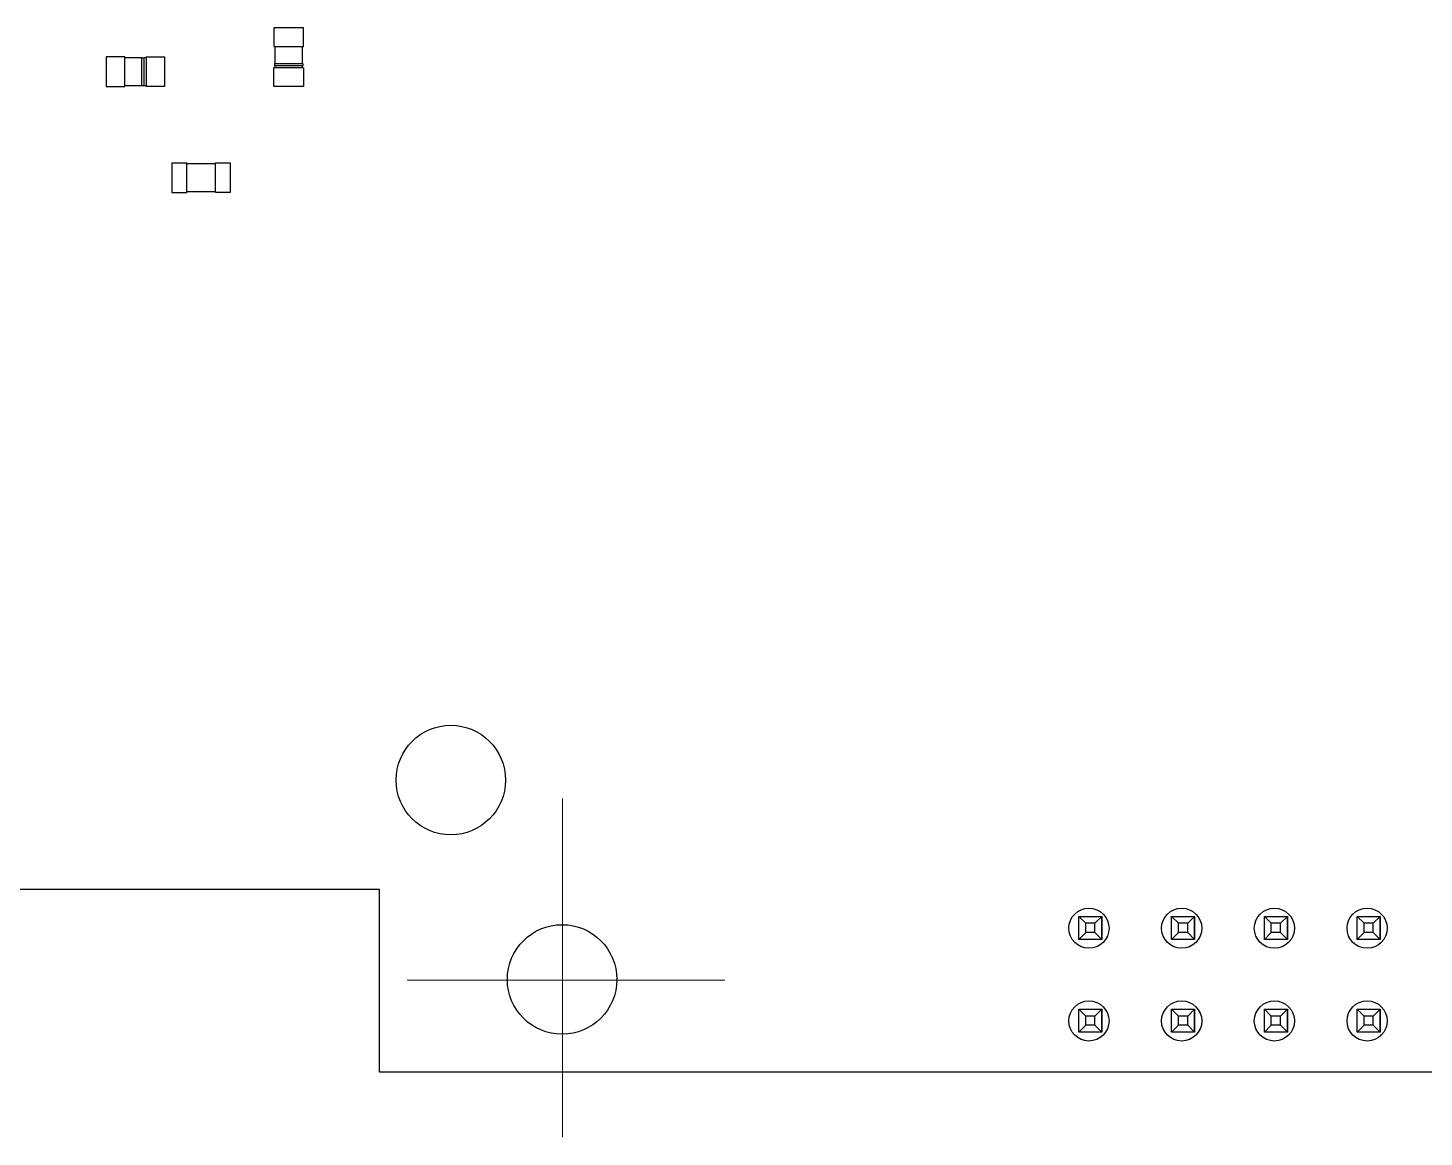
# Model space of a CAD drawing. Header units: millimetres. Extents: x 461 to 1302, y 117 to 711.
# Drawn here: x 994.2 to 1070.6, y 447.3 to 508.1 of the extents above; entities that cross this region are included whole.
import ezdxf

# ---------------------------------------------------------------- set-up
doc = ezdxf.new("R2010")
doc.units = ezdxf.units.MM
doc.layers.get('0').update_dxf_attribs({"lineweight": 50})

msp = doc.modelspace()

# ---------------------------------------------------------------- linework, layer by layer
at = {"color": 7, "linetype": 'Continuous', "lineweight": 25}
for p, q in [((1007.634, 508.105), (1007.634, 507.089)), ((1009.258, 508.105), (1007.634, 508.105)), ((1009.258, 507.089), (1009.258, 508.105)), ((998.446, 506.517), (998.446, 504.893)), ((999.462, 506.517), (998.446, 506.517)), ((999.462, 504.893), (999.462, 506.517)), ((1000.396, 506.467), (999.462, 506.467)), ((1000.396, 506.473), (1000.514, 506.473)), ((1000.396, 504.937), (1000.396, 506.473)), ((1000.514, 506.473), (1000.514, 504.937)), ((1000.63, 506.467), (1000.514, 506.467)), ((1000.63, 506.517), (1000.63, 504.893)), ((1000.63, 506.517), (1001.646, 506.517)), ((1001.646, 506.517), (1001.646, 504.893)), ((1007.634, 507.089), (1009.258, 507.089)), ((1007.684, 507.089), (1007.684, 506.155)), ((1009.208, 506.155), (1009.208, 507.089)), ((1009.258, 505.921), (1007.634, 505.921)), ((1007.634, 504.905), (1007.634, 505.921)), ((1007.678, 506.037), (1007.678, 506.155)), ((1007.678, 506.155), (1009.214, 506.155)), ((1007.678, 506.155), (1007.684, 506.155)), ((1009.214, 506.037), (1007.678, 506.037)), ((1007.678, 506.037), (1007.684, 506.037)), ((1007.684, 506.037), (1007.684, 505.921)), ((1009.208, 505.921), (1009.208, 506.037)), ((1009.214, 506.155), (1009.214, 506.037)), ((1009.258, 505.921), (1009.258, 504.905)), ((998.446, 504.893), (999.462, 504.893)), ((999.462, 504.943), (1000.396, 504.943)), ((1000.514, 504.937), (1000.396, 504.937)), ((1000.514, 504.943), (1000.63, 504.943)), ((1001.646, 504.893), (1000.63, 504.893)), ((1009.258, 504.905), (1007.634, 504.905)), ((1002.046, 500.717), (1002.046, 499.093)), ((1002.046, 500.717), (1002.858, 500.717)), ((1002.858, 499.093), (1002.858, 500.717)), ((1004.434, 500.667), (1002.858, 500.667)), ((1004.434, 500.717), (1005.246, 500.717)), ((1004.434, 499.093), (1004.434, 500.717)), ((1004.434, 500.717), (1004.434, 500.717)), ((1005.246, 500.717), (1005.246, 499.093)), ((1002.046, 499.093), (1002.858, 499.093)), ((1002.858, 499.143), (1004.434, 499.143)), ((1005.246, 499.093), (1004.434, 499.093)), ((1013.416, 460.901), (973.416, 460.901)), ((1013.416, 450.901), (1013.416, 460.901)), ((1052.116, 459.056), (1051.735, 459.436)), ((1051.735, 459.436), (1052.995, 459.436)), ((1051.735, 458.176), (1051.735, 459.436)), ((1052.616, 459.056), (1052.116, 459.056)), ((1052.116, 458.556), (1052.116, 459.056)), ((1052.995, 459.436), (1052.616, 459.056)), ((1052.616, 458.556), (1052.616, 459.056)), ((1052.995, 459.436), (1052.995, 458.176)), ((1052.995, 459.436), (1052.995, 459.436)), ((1052.995, 459.436), (1052.996, 459.436)), ((1052.996, 458.176), (1052.996, 459.436)), ((1057.196, 459.056), (1056.815, 459.436)), ((1056.815, 459.436), (1058.075, 459.436)), ((1056.815, 458.176), (1056.815, 459.436)), ((1057.696, 459.056), (1057.196, 459.056)), ((1057.196, 458.556), (1057.196, 459.056)), ((1058.075, 459.436), (1057.696, 459.056)), ((1057.696, 458.556), (1057.696, 459.056)), ((1058.075, 459.436), (1058.076, 459.436)), ((1058.075, 459.436), (1058.075, 458.176)), ((1058.075, 459.436), (1058.075, 459.436)), ((1058.076, 458.176), (1058.076, 459.436)), ((1062.276, 459.056), (1061.895, 459.436)), ((1061.895, 459.436), (1063.155, 459.436)), ((1061.895, 458.176), (1061.895, 459.436)), ((1062.776, 459.056), (1062.276, 459.056)), ((1062.276, 458.556), (1062.276, 459.056)), ((1063.155, 459.436), (1062.776, 459.056)), ((1062.776, 458.556), (1062.776, 459.056)), ((1063.155, 459.436), (1063.156, 459.436)), ((1063.155, 459.436), (1063.155, 458.176)), ((1063.155, 459.436), (1063.155, 459.436)), ((1063.156, 458.176), (1063.156, 459.436)), ((1067.356, 459.056), (1066.975, 459.436)), ((1066.975, 459.436), (1068.235, 459.436)), ((1066.975, 458.176), (1066.975, 459.436)), ((1067.856, 459.056), (1067.356, 459.056)), ((1067.356, 458.556), (1067.356, 459.056)), ((1068.235, 459.436), (1067.856, 459.056)), ((1067.856, 458.556), (1067.856, 459.056)), ((1068.235, 459.436), (1068.235, 458.176)), ((1068.235, 459.436), (1068.235, 459.436)), ((1068.235, 459.436), (1068.236, 459.436)), ((1068.236, 458.176), (1068.236, 459.436)), ((1052.116, 458.556), (1051.735, 458.176)), ((1052.995, 458.176), (1051.735, 458.176)), ((1052.616, 458.556), (1052.116, 458.556)), ((1052.995, 458.176), (1052.616, 458.556)), ((1052.995, 458.176), (1052.995, 458.176)), ((1052.996, 458.176), (1052.995, 458.176)), ((1057.196, 458.556), (1056.815, 458.176)), ((1058.075, 458.176), (1056.815, 458.176)), ((1057.696, 458.556), (1057.196, 458.556)), ((1058.075, 458.176), (1057.696, 458.556)), ((1058.076, 458.176), (1058.075, 458.176)), ((1058.075, 458.176), (1058.075, 458.176)), ((1062.276, 458.556), (1061.895, 458.176)), ((1063.155, 458.176), (1061.895, 458.176)), ((1062.776, 458.556), (1062.276, 458.556)), ((1063.155, 458.176), (1062.776, 458.556)), ((1063.156, 458.176), (1063.155, 458.176)), ((1063.155, 458.176), (1063.155, 458.176)), ((1067.356, 458.556), (1066.975, 458.176)), ((1068.235, 458.176), (1066.975, 458.176)), ((1067.856, 458.556), (1067.356, 458.556)), ((1068.235, 458.176), (1067.856, 458.556)), ((1068.235, 458.176), (1068.235, 458.176)), ((1068.236, 458.176), (1068.235, 458.176)), ((1052.116, 453.976), (1051.735, 454.356)), ((1051.735, 454.356), (1052.995, 454.356)), ((1051.735, 453.096), (1051.735, 454.356)), ((1052.995, 454.356), (1052.616, 453.976)), ((1052.995, 454.356), (1052.996, 454.356)), ((1052.995, 454.356), (1052.995, 453.096)), ((1052.995, 454.356), (1052.995, 454.356)), ((1052.996, 453.096), (1052.996, 454.356)), ((1057.196, 453.976), (1056.815, 454.356)), ((1056.815, 454.356), (1058.075, 454.356)), ((1056.815, 453.096), (1056.815, 454.356)), ((1058.075, 454.356), (1057.696, 453.976)), ((1058.075, 454.356), (1058.076, 454.356)), ((1058.075, 454.356), (1058.075, 453.096)), ((1058.075, 454.356), (1058.075, 454.356)), ((1058.076, 453.096), (1058.076, 454.356)), ((1062.276, 453.976), (1061.895, 454.356)), ((1061.895, 454.356), (1063.155, 454.356)), ((1061.895, 453.096), (1061.895, 454.356)), ((1063.155, 454.356), (1062.776, 453.976)), ((1063.155, 454.356), (1063.155, 453.096)), ((1063.155, 454.356), (1063.155, 454.356)), ((1063.155, 454.356), (1063.156, 454.356)), ((1063.156, 453.096), (1063.156, 454.356)), ((1067.356, 453.976), (1066.975, 454.356)), ((1066.975, 454.356), (1068.235, 454.356)), ((1066.975, 453.096), (1066.975, 454.356)), ((1068.235, 454.356), (1067.856, 453.976)), ((1068.235, 454.356), (1068.235, 453.096)), ((1068.235, 454.356), (1068.235, 454.356)), ((1068.235, 454.356), (1068.236, 454.356)), ((1068.236, 453.096), (1068.236, 454.356)), ((1052.616, 453.976), (1052.116, 453.976)), ((1052.116, 453.476), (1052.116, 453.976)), ((1052.616, 453.476), (1052.616, 453.976)), ((1057.696, 453.976), (1057.196, 453.976)), ((1057.196, 453.476), (1057.196, 453.976)), ((1057.696, 453.476), (1057.696, 453.976)), ((1062.776, 453.976), (1062.276, 453.976)), ((1062.276, 453.476), (1062.276, 453.976)), ((1062.776, 453.476), (1062.776, 453.976)), ((1067.856, 453.976), (1067.356, 453.976)), ((1067.356, 453.476), (1067.356, 453.976)), ((1067.856, 453.476), (1067.856, 453.976)), ((1052.116, 453.476), (1051.735, 453.096)), ((1052.995, 453.096), (1051.735, 453.096)), ((1052.616, 453.476), (1052.116, 453.476)), ((1052.995, 453.096), (1052.616, 453.476)), ((1052.996, 453.096), (1052.995, 453.096)), ((1052.995, 453.096), (1052.995, 453.096)), ((1057.196, 453.476), (1056.815, 453.096)), ((1058.075, 453.096), (1056.815, 453.096)), ((1057.696, 453.476), (1057.196, 453.476)), ((1058.075, 453.096), (1057.696, 453.476)), ((1058.076, 453.096), (1058.075, 453.096)), ((1058.075, 453.096), (1058.075, 453.096)), ((1062.276, 453.476), (1061.895, 453.096)), ((1063.155, 453.096), (1061.895, 453.096)), ((1062.776, 453.476), (1062.276, 453.476)), ((1063.155, 453.096), (1062.776, 453.476)), ((1063.155, 453.096), (1063.155, 453.096)), ((1063.156, 453.096), (1063.155, 453.096)), ((1067.356, 453.476), (1066.975, 453.096)), ((1068.235, 453.096), (1066.975, 453.096)), ((1067.856, 453.476), (1067.356, 453.476)), ((1068.235, 453.096), (1067.856, 453.476)), ((1068.235, 453.096), (1068.235, 453.096)), ((1068.236, 453.096), (1068.235, 453.096)), ((1173.414, 450.901), (1013.416, 450.901))]:
    msp.add_line(p, q, dxfattribs=at)
at = {"color": 7, "lineweight": 20, "true_color": 0xffffff}
for p, q in [((1023.441, 465.887), (1023.441, 447.344)), ((1032.343, 455.938), (1014.944, 455.938))]:
    msp.add_line(p, q, dxfattribs=at)
at = {"color": 7, "linetype": 'Continuous', "lineweight": 25}
for centre, radius in [((1017.328, 466.901), 3), ((1052.286, 458.785), 1.1), ((1057.366, 458.785), 1.1), ((1062.446, 458.785), 1.1), ((1067.526, 458.785), 1.1), ((1023.424, 455.979), 3), ((1052.286, 453.705), 1.1), ((1057.366, 453.705), 1.1), ((1062.446, 453.705), 1.1), ((1067.526, 453.705), 1.1)]:
    msp.add_circle(centre, radius, dxfattribs=at)

doc.saveas('drawing.dxf')
